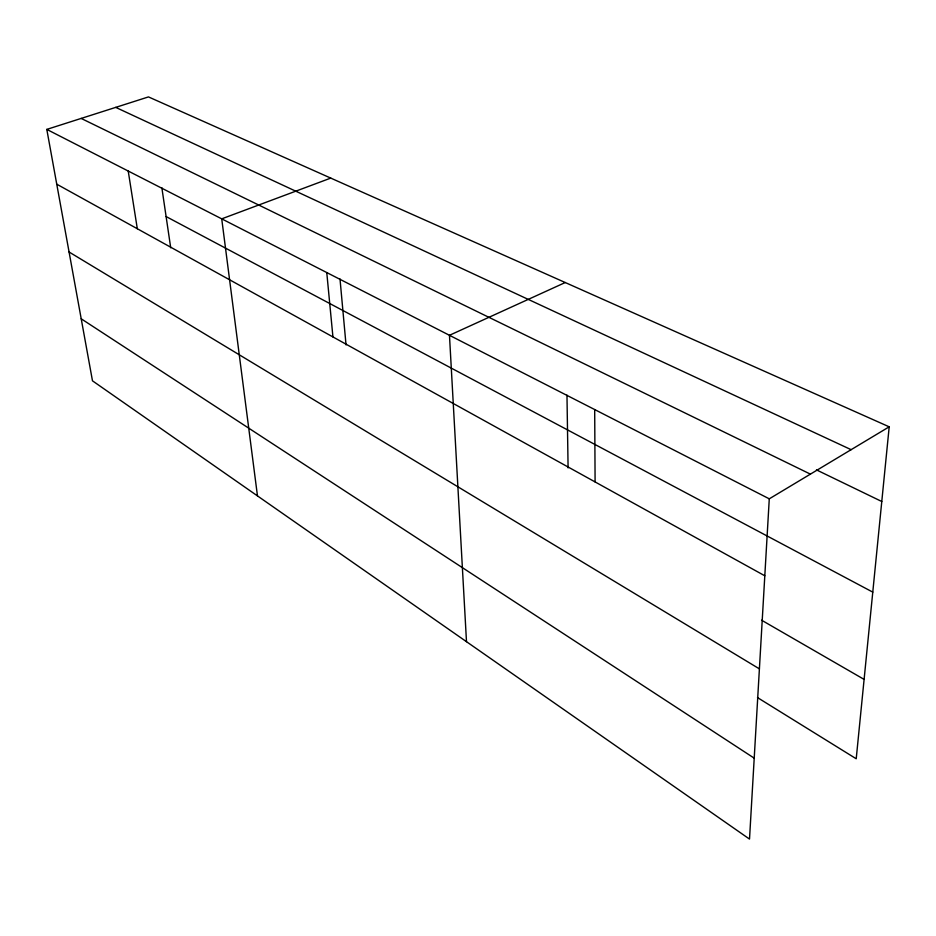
<?xml version="1.0" encoding="UTF-8"?>
<svg xmlns="http://www.w3.org/2000/svg" width="936" height="936" viewBox="0 0 936 936"><rect width="100%" height="100%" fill="white"/><g stroke="black" fill="none" stroke-linecap="round" stroke-linejoin="round"><path stroke-width="1.4" d="M889.2 426.816L769.275 498.829L749.514 839.089L92.477 380.823L46.8 129.402L148.473 96.911L889.2 426.816L856.218 758.768L757.47 697.577M565.25 282.532L449.467 335.299L466.491 641.687M330.759 178.097L221.727 218.849L257.47 495.904M115.736 107.383L851.14 449.678M816.449 469.884L881.782 501.509M81.175 118.427L810.4 474.131M46.8 129.402L769.275 498.829M166.105 216.555L872.773 592.125M56.745 184.181L764.806 575.792M761.576 620.194L864.103 679.396M69.077 252.006L759.4 668.866M81.21 318.802L754.205 758.16M128.22 171.042L137.311 228.735M161.858 187.762L170.715 247.806M326.769 272.563L332.935 336.937M340.002 278.963L346.039 344.928M566.97 395.121L568.093 467.895M594.688 409.558L595.097 481.935"/></g></svg>
